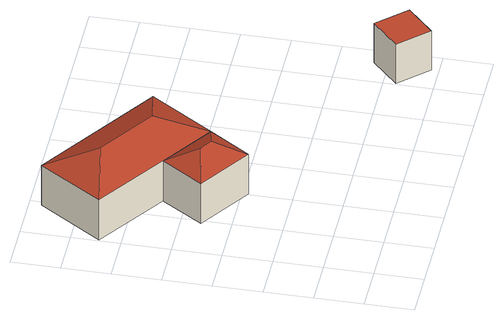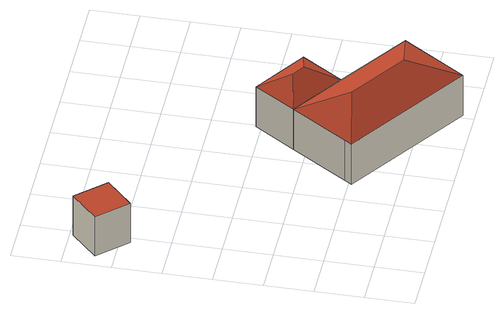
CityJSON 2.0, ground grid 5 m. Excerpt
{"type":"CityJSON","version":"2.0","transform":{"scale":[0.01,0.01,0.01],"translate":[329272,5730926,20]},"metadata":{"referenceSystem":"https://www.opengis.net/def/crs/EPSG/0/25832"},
"CityObjects":{
"building1":{"type":"Building","attributes":{"Gemeindeschluessel":"05170048","Geometrietyp2DReferenz":"3000","function":"31001_1010"},"address":[{"country":"Germany","locality":"Wesel","thoroughfareNumber":"19a","thoroughfareName":"Böckersche Straße"}],"children":["building1-1","building1-2"]},
"building1-1":{"type":"BuildingPart","attributes":{"roofType":"3200","measuredHeight":6.86},"parents":["building1"],"geometry":[{"type":"MultiSurface","lod":"2","boundaries":[[[0,1,2,3]],[[4,5,1,0]],[[6,7,5,4]],[[8,9,7,6]],[[3,2,10,11]],[[12,4,0,13]],[[0,3,13]],[[13,3,11,8,12]],[[8,6,4,12]],[[1,5,7,9,10,2]],[[8,11,14,15]],[[10,9,15,14]]],"semantics":{"surfaces":[{"type":"WallSurface"},{"type":"RoofSurface"},{"type":"GroundSurface"},{"type":"ClosureSurface"}],"values":[0,0,0,0,0,1,1,1,1,2,0,3]}}]},
"building1-2":{"type":"BuildingPart","attributes":{"roofType":"3200","measuredHeight":6.42},"parents":["building1"],"geometry":[{"type":"Solid","lod":"2","boundaries":[[[[14,10,16,17]],[[18,19,9,15]],[[17,16,19,18]],[[20,17,18,21]],[[18,15,21]],[[21,15,14,20]],[[14,17,20]],[[10,9,19,16]],[[14,15,9,10]]]],"semantics":{"surfaces":[{"type":"WallSurface"},{"type":"RoofSurface"},{"type":"GroundSurface"},{"type":"ClosureSurface"}],"values":[[0,0,0,1,1,1,1,2,3]]}}]},
"building2":{"type":"Building","attributes":{"Geometrietyp2DReferenz":"3000","Gemeindeschluessel":"05170048","function":"31001_2523","roofType":"9999","measuredHeight":4.75},"geometry":[{"type":"Solid","lod":"2","boundaries":[[[[22,23,24,25]],[[23,26,27,24]],[[22,28,26,23]],[[25,29,28,22]],[[24,27,29,25]],[[26,28,29,27]]]],"semantics":{"surfaces":[{"type":"RoofSurface"},{"type":"WallSurface"},{"type":"GroundSurface"}],"values":[[0,1,1,1,1,2]]}}]}
},
"vertices":[
[458,3379,515],[458,3379,27],[20,2724,27],[20,2724,515],[1747,2527,515],[1747,2527,27],[1697,2453,515],[1697,2453,27],[1306,1869,515],[1306,1869,27],[752,2238,27],[752,2238,515],[1182,2426,714],[584,2823,714],[752,2238,512],[1306,1869,512],
[467,1805,27],[467,1805,512],[1019,1441,512],[1019,1441,27],[821,1881,669],[950,1796,669],
[2904,356,598],[3181,59,598],[3473,331,598],[3196,629,598],[3181,59,122],[3473,331,122],[2904,356,122],[3196,629,122]
]}
